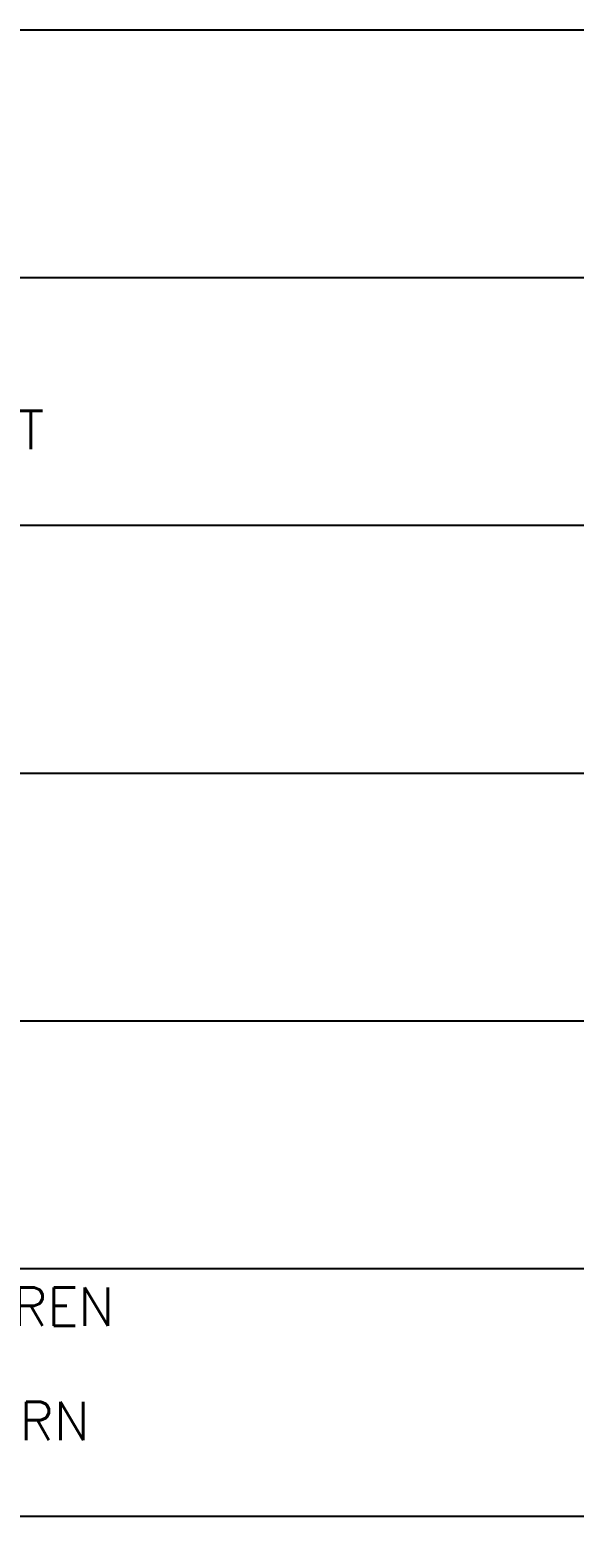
# Model space of a CAD drawing. Header units: millimetres. Extents: x 1084702 to 1166801, y 36632 to 124519.
# Drawn here: x 1137056 to 1139340, y 98708 to 104948 of the extents above; entities that cross this region are included whole.
import ezdxf
from ezdxf.enums import TextEntityAlignment as Align

# ---------------------------------------------------------------- set-up
doc = ezdxf.new("R2010")
doc.units = ezdxf.units.MM
doc.header["$LTSCALE"] = 250
doc.layers.get('0').update_dxf_attribs({"color": 255})
for name, color, linetype in [('%legend', 1, 'Continuous'), ('SAFETX2', 2, 'Continuous'), ('SAFETX7', 255, 'Continuous')]:
    doc.layers.add(name, color=color, linetype=linetype)
doc.styles.add('LEGEND TXT', font='romans.shx')
doc.styles.add('ROMANS', font='ROMANS.shx', dxfattribs={"height": 100})

# ---------------------------------------------------------------- blocks, each defined once
blk = doc.blocks.new('0 LEGEND')
at = {"color": 0, "linetype": 'ByBlock', "lineweight": -2}
blk.add_line((0, -1560), (20160, -1560), dxfattribs=at)
at = {"layer": 'SAFETX7', "style": 'ROMANS'}
for tag, p in [('DESCRIPTION1', (2896.668000034348, -359.9999999313441)), ('COMMENT1', (13216.66800003433, -359.9999999313441)), ('DESCRIPTION2', (2898.46219999122, -719.999999862659)), ('COMMENT2', (13218.46219999122, -719.999999862659)), ('BESKRIVELSE3', (2896.668000034348, -1080.000000034343)), ('KOMMENTAR1', (13216.66800003433, -1080.000000034343)), ('BESKRIVELSE4', (2898.46219999122, -1439.999999965672)), ('KOMMENTAR2', (13218.46219999122, -1439.999999965672))]:
    blk.add_attdef(tag, p, '', height=240, dxfattribs=at)
blk.add_attdef('ANTALL', text='', height=240, dxfattribs=at).set_placement((2160, -780), align=Align.MIDDLE_CENTER)

msp = doc.modelspace()

# ---------------------------------------------------------------- linework, layer by layer
at = {"layer": '%legend', "lineweight": -3}
for p, q in [((1132620.448824722, 104947.7010441197), (1146060.448824722, 104947.7010441197)), ((1132620.448824722, 103907.7010441197), (1146060.448824722, 103907.7010441197))]:
    msp.add_line(p, q, dxfattribs=at)

# ---------------------------------------------------------------- block references
ref = msp.add_blockref('0 LEGEND', (1132620.448824722, 103907.7010441197), dxfattribs=dict(at, xscale=0.6666666666666666, yscale=0.6666666666666666, zscale=0.6666666666666666))
ref.add_attrib('BESKRIVELSE3', 'MANN-OVER-BORD BÅT', (1134551.560824745, 103187.7010440968), dxfattribs={"layer": 'SAFETX2', "lineweight": -2, "height": 160, "style": 'LEGEND TXT'})
at = {"layer": '%legend', "lineweight": -3, "xscale": 0.6666666666666666, "yscale": 0.6666666666666666, "zscale": 0.6666666666666666}
for p in [(1132620.448824722, 102867.7010441195), (1132620.448824722, 101827.7010441195), (1132620.448824722, 100787.7010441213)]:
    msp.add_blockref('0 LEGEND', p, dxfattribs=at)
at = {"layer": '%legend', "lineweight": -3}
ref = msp.add_blockref('0 LEGEND', (1132620.448824722, 99747.70104412135), dxfattribs=dict(at, xscale=0.6666666, yscale=0.6666666, zscale=0.6666666))
ref.add_attrib('DESCRIPTION1', 'LIFEJACKET FOR CHILDREN', (1134551.560631633, 99507.70106816712), dxfattribs={"layer": 'SAFETX2', "lineweight": -2, "height": 159.999984, "style": 'LEGEND TXT'})
ref.add_attrib('BESKRIVELSE3', 'REDNINGSVEST FOR BARN', (1134551.560631633, 99027.70111609847), dxfattribs={"layer": 'SAFETX2', "lineweight": -2, "height": 159.999984, "style": 'LEGEND TXT'})

doc.saveas('drawing.dxf')
